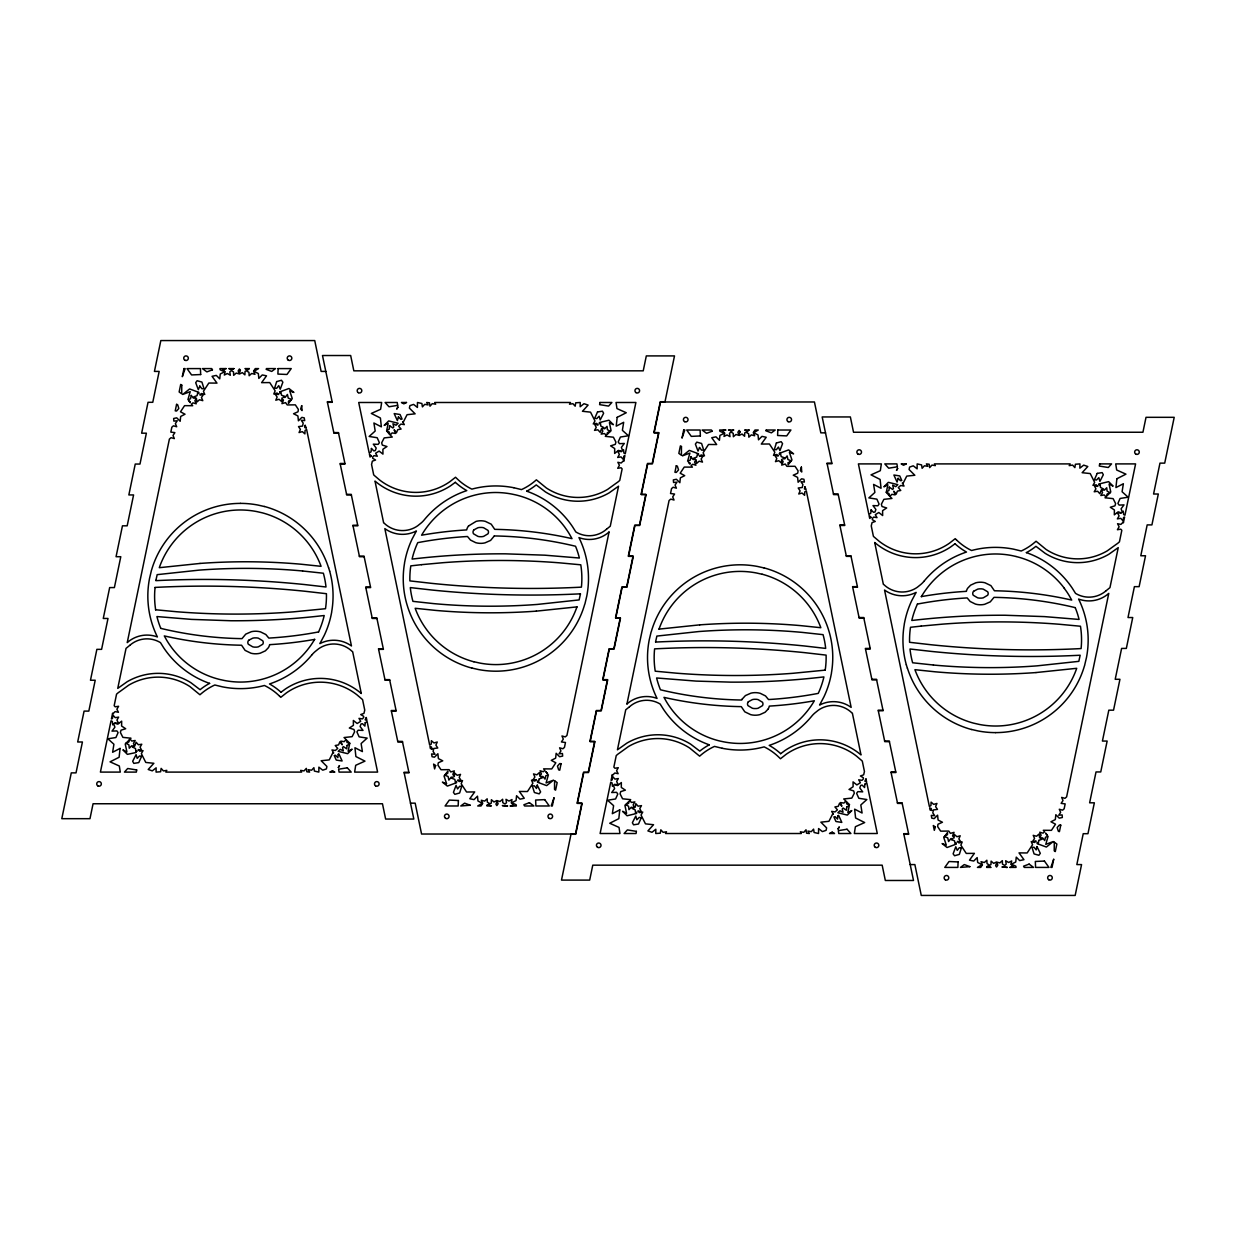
<?xml version="1.0" encoding="UTF-8"?>
<svg xmlns="http://www.w3.org/2000/svg" width="1236" height="1236" viewBox="0 0 1236 1236"><rect width="100%" height="100%" fill="white"/><g stroke="black" fill="none" stroke-linecap="round" stroke-linejoin="round"><path stroke-width="1.5" d="M155.906 580.395L155.86 580.657A979.715 979.715 0 0 1 304.581 584.551L325.995 586.992A85.346 85.346 0 0 0 323.368 573.226L302.573 570.986M155.937 580.194L157.173 574.647L199.027 570.136A622.465 622.465 0 0 1 302.573 570.97M609.07 531.959L566.938 735.435L565.254 736.903L561.978 735.976L563.307 739.113L561.422 741.955L565.47 742.481L564.466 747.378L562.89 748.769L559.599 747.826L560.943 750.963L559.043 753.805L562.442 753.496L562.658 756.092L559.599 756.741L556.154 753.296L555.644 758.147L551.302 760.356L555.814 762.782L551.75 768.931L543.624 768.854L544.86 770.414L543.361 771.727L540.086 770.785L541.43 773.921L539.885 776.223L539.375 772.593L536.81 774.833L533.519 773.906L534.879 777.042L532.979 779.885L536.439 779.653L534.817 781.075L531.526 780.148L532.87 783.284L527.463 791.534L519.352 791.457L524.249 798.271L520.016 799.167L516.571 795.721L516.061 800.573L511.719 802.782L516.169 804.76L516.354 805.98L510.066 805.98L513.635 805.316L511.24 802.875L511.982 799.553L508.938 801.067L506.003 799.337L506.497 802.705L505.03 804.003L502.774 802.658L502.635 799.259L500.07 801.5L496.779 800.573L493.967 801.963L491.403 799.723L491.264 803.137L490.12 803.817L487.355 802.241L487.154 798.827L484.636 801.129L481.329 800.248L482.735 803.369L481.051 805.98L477.745 805.98L482.318 803.245L477.977 801.036L477.482 796.185L474.021 799.63L469.788 798.734L474.686 791.936L466.575 792.013L461.167 783.748L462.511 780.611L459.22 781.538L457.598 780.117L461.059 780.349L459.174 777.506L460.518 774.369L457.227 775.296L454.663 773.056L454.338 776.579L452.855 774.369L454.338 770.924L450.723 771.944L449.085 769.657L440.974 769.719L437.915 765.13L438.286 762.797L442.735 760.82L438.394 758.61L437.884 753.759L434.439 757.205L432.075 756.71L431.596 753.96L434.995 754.269L433.094 751.442L433.759 748.491L437.791 747.996L435.891 745.154L437.235 742.017L433.96 742.944L431.395 740.704L431.256 744.103L429.665 745.061L384.844 528.622A30.174 30.174 0 0 0 416.408 530.955L412.021 539.236A92.515 92.515 0 0 0 404.898 561.051L404.79 561.716A3.291 3.291 0 0 0 404.574 562.983A92.144 92.144 0 0 0 406.629 603.415L407.664 606.814A92.7 92.7 0 0 0 471.951 668.12M626.93 704.041L669.062 500.565L670.746 499.097L674.022 500.024L672.693 496.887L674.578 494.045L670.53 493.519L671.534 488.622L673.11 487.231L676.401 488.174L675.057 485.037L676.957 482.195L673.558 482.503L673.342 479.908L676.401 479.259L679.846 482.704L680.356 477.853L684.698 475.644L680.186 473.218L684.25 467.069L692.376 467.146L691.14 465.586L692.639 464.272L695.914 465.215L694.57 462.079L696.115 459.777L696.625 463.407L699.19 461.167L702.481 462.094L701.121 458.958L703.021 456.115L699.561 456.347L701.183 454.925L704.474 455.852L703.13 452.716L708.537 444.466L716.648 444.543L711.751 437.729L715.984 436.833L719.429 440.279L719.939 435.427L724.281 433.218L719.831 431.24L719.646 430.02L725.934 430.02L722.365 430.684L724.76 433.125L724.018 436.447L727.062 434.933L729.997 436.663L729.503 433.295L730.97 431.997L733.226 433.342L733.365 436.741L735.93 434.5L739.221 435.427L742.033 434.037L744.597 436.277L744.736 432.863L745.88 432.183L748.645 433.759L748.846 437.173L751.364 434.871L754.671 435.752L753.265 432.631L754.949 430.02L758.255 430.02L753.682 432.755L758.023 434.964L758.518 439.815L761.979 436.37L766.212 437.266L761.314 444.064L769.425 443.987L774.833 452.252L773.489 455.389L776.78 454.462L778.402 455.883L774.941 455.651L776.826 458.494L775.482 461.631L778.773 460.704L781.337 462.944L781.662 459.421L783.145 461.631L781.662 465.076L785.277 464.056L786.915 466.343L795.026 466.281L798.085 470.87L797.714 473.203L793.265 475.18L797.606 477.39L798.116 482.241L801.561 478.795L803.925 479.29L804.404 482.04L801.005 481.731L802.906 484.558L802.241 487.509L798.209 488.004L800.109 490.846L798.765 493.983L802.04 493.056L804.605 495.296L804.744 491.897L806.335 490.939L851.156 707.378A30.174 30.174 0 0 0 819.592 705.045L823.979 696.764A92.515 92.515 0 0 0 831.102 674.949L831.21 674.284A3.291 3.291 0 0 0 831.426 673.017A92.144 92.144 0 0 0 829.371 632.585L828.336 629.186A92.7 92.7 0 0 0 764.049 567.88M129.718 645.393L126.041 648.375L117.76 688.375L127.246 681.669A61.831 61.831 0 0 1 190.854 682.674L200.077 689.688A60.811 60.811 0 0 1 209.626 683.353M606.582 529.178L610.26 526.212L618.556 486.196L609.054 492.917A61.831 61.831 0 0 1 545.447 491.913L536.223 484.898A60.811 60.811 0 0 1 526.69 491.217M629.418 706.822L625.74 709.788L617.444 749.804L626.946 743.083A61.831 61.831 0 0 1 690.553 744.087L699.777 751.102A60.811 60.811 0 0 1 709.309 744.783M1106.282 590.607L1109.959 587.625L1118.24 547.625L1108.754 554.331A61.831 61.831 0 0 1 1045.146 553.326L1035.922 546.312A60.811 60.811 0 0 1 1026.374 552.646M455.342 482.318L450.8 485.64A63.005 63.005 0 0 1 375.002 481.067L383.654 522.952A1.916 1.916 0 0 1 384.334 523.338A26.435 26.435 0 0 0 417.613 525.841L420.904 523.199A23.808 23.808 0 0 0 424.149 519.97A92.916 92.916 0 0 1 466.775 490.615A60.765 60.765 0 0 1 455.327 482.334M280.958 692.253L285.501 688.931A63.005 63.005 0 0 1 361.298 693.504L352.646 651.635A1.916 1.916 0 0 1 351.966 651.233A26.435 26.435 0 0 0 318.687 648.73L315.396 651.372A23.808 23.808 0 0 0 312.152 654.601M955.042 543.747L950.499 547.069A63.005 63.005 0 0 1 874.702 542.496L883.354 584.365A1.916 1.916 0 0 1 884.034 584.767A26.435 26.435 0 0 0 917.313 587.27L920.604 584.628A23.808 23.808 0 0 0 923.848 581.399M780.658 753.682L785.2 750.36A63.005 63.005 0 0 1 860.998 754.933L852.346 713.048A1.916 1.916 0 0 1 851.666 712.662A26.435 26.435 0 0 0 818.387 710.159L815.096 712.801A23.808 23.808 0 0 0 811.851 716.03A92.916 92.916 0 0 1 769.225 745.385A60.765 60.765 0 0 1 780.673 753.666M444.898 774.926L447.756 773.226L447.834 771.233L444.033 776.007L446.613 783.717L442.411 782.141L447.37 786.096L456.532 782.697L456.578 781.415L455.559 782.712L454.802 779.391L451.603 778.216L453.087 777.32L451.202 777.15L448.884 780.101L448.065 776.44L444.682 775.204M944.582 836.355L947.456 834.655L947.533 832.647L943.732 837.436L946.312 845.13L942.11 843.57L947.054 847.51L956.216 844.126L956.262 842.844L955.258 844.142L954.501 840.804L951.303 839.63L952.786 838.75L950.901 838.58L948.584 841.531L947.749 837.869L944.381 836.617M610.368 431.333L607.34 432.693L607.03 434.655L611.078 430.622L609.41 422.666L613.396 424.705L608.931 420.225L599.445 422.542L599.244 423.809L600.418 422.635L600.773 426.034L603.817 427.563L602.241 428.274L604.636 428.784L607.046 426.358L607.417 429.757L610.429 431.271M625.632 804.667L628.66 803.307L628.97 801.345L624.922 805.378L626.59 813.334L622.604 811.295L627.069 815.775L636.555 813.458L636.756 812.191L635.582 813.365L635.227 809.966L632.183 808.437L635.289 807.031L635.814 803.663L638.1 806.196L641.469 805.64L639.769 808.607L641.33 811.65L637.915 811.017L639.367 812.624L642.735 812.067L641.036 815.034L645.47 823.856L653.535 824.721L647.896 830.916L652.005 832.292L655.822 829.263L655.775 833.512L660.302 833.188L660.827 829.819L663.114 832.338L666.482 831.797L665.509 833.512L801.345 833.512L800.356 831.797L803.724 832.353L806.011 829.819L806.536 833.188L809.302 833.512L807.927 831.102L811.295 831.658L813.582 829.124L814.107 832.492L818.541 833.512L818.587 828.568L822.403 831.596L826.096 830.36L826.621 827.904L820.874 822.172L828.939 821.307L832.631 814.076L833.373 814.339L831.673 811.372L835.042 811.928L837.405 809.843L834.903 806.938L838.271 806.335L839.584 803.184L841.84 806.243L840.526 802.535L843.894 803.091L845.779 800.99L843.74 798.95L851.82 798.101L854.323 793.172L853.69 790.916L849.039 789.464L853.103 786.76L853.056 781.894L856.872 784.922L860.395 782.759L858.696 779.792L862.064 780.349L863.377 778.896L863.346 777.753L860.441 775.976L863.655 774.833L864.443 771.511L862.311 761.175A9.594 9.594 0 0 0 860.828 759.816L856.563 756.154A59.22 59.22 0 0 0 786.235 754.238L780.472 758.75L779.236 757.56A57.026 57.026 0 0 0 764.157 746.868A92.036 92.036 0 0 1 740.256 750.051A92.901 92.901 0 0 1 722.118 748.259M577.042 606.876L536.3 611.14M658.958 629.124L699.7 624.86M200.016 563.446L159.274 567.695A85.917 85.917 0 0 1 240.371 509.974A86.535 86.535 0 0 1 256.733 511.565L262.387 512.847A86.072 86.072 0 0 1 321.082 566.32L300.889 564.203A628.784 628.784 0 0 0 200.016 563.431M1035.984 672.554L1076.726 668.305A85.917 85.917 0 0 1 995.629 726.026A86.535 86.535 0 0 1 979.267 724.435L973.613 723.153A86.072 86.072 0 0 1 914.918 669.68L935.111 671.797A628.784 628.784 0 0 0 1035.984 672.569M325.856 371.418L321.128 371.418L314.732 340.564L160.834 340.564L154.438 371.418L159.166 371.418L152.77 402.303L148.042 402.303L141.646 433.187L146.373 433.187L139.977 464.056L135.249 464.056L128.853 494.941L133.581 494.941L127.184 525.825L122.457 525.825L116.06 556.71L120.788 556.71L114.392 587.579L109.664 587.579L103.268 618.463L107.996 618.463L101.599 649.348L96.871 649.348L90.475 680.233L95.203 680.233L88.822 711.102L84.079 711.102L77.683 741.986L82.426 741.986L76.029 772.871L71.286 772.871L61.8 818.68L89.981 818.68L93.071 803.755L382.465 803.755L385.632 819.051L413.828 819.051L404.048 772.268L408.792 772.268M332.036 401.715L327.308 401.715L333.921 433.187L338.649 433.187M327.525 402.303L332.252 402.303L322.488 355.52L350.669 355.52L353.836 370.831L643.23 370.831L646.32 355.906L674.501 355.906L665.014 401.715L660.287 401.715L653.89 432.585L658.618 432.585L652.222 463.469L647.494 463.469L641.098 494.354L645.825 494.354L639.429 525.238L634.701 525.238L628.305 556.107L633.033 556.107L626.637 586.992L621.909 586.992L615.513 617.876L620.24 617.876L613.844 648.761L609.116 648.761L602.72 679.63L607.448 679.63L601.051 710.515L596.324 710.515L589.927 741.399L594.655 741.399L588.259 772.268L583.531 772.268L577.135 803.153L581.862 803.153L575.482 834.022L421.569 834.022L415.172 803.153L410.445 803.153M333.705 432.585L338.432 432.585L345.045 464.056L340.317 464.056M825.555 432.847L820.828 432.847L814.431 401.978L660.518 401.978L654.138 432.847L658.865 432.847L652.469 463.732L647.741 463.732L641.345 494.601L646.073 494.601L639.676 525.485L634.949 525.485L628.552 556.37L633.28 556.37L626.884 587.239L622.156 587.239L615.76 618.124L620.487 618.124L614.091 649.008L609.363 649.008L602.967 679.893L607.695 679.893L601.299 710.762L596.571 710.762L590.175 741.646L594.902 741.646L588.506 772.531L583.778 772.531L577.382 803.415L582.11 803.415L575.713 834.285L570.986 834.285L561.499 880.094L589.68 880.094L592.77 865.169L882.164 865.169L885.331 880.48L913.512 880.48L903.748 833.697L908.475 833.697M831.735 463.129L827.008 463.129L833.605 494.601L838.348 494.601M344.829 463.469L340.101 463.469L346.713 494.941L351.441 494.941M827.208 463.732L831.952 463.732L822.172 416.949L850.368 416.949L853.535 432.245L1142.929 432.245L1146.019 417.32L1174.2 417.32L1164.714 463.129L1159.971 463.129L1153.574 494.014L1158.317 494.014L1151.921 524.898L1147.178 524.898L1140.797 555.767L1145.525 555.767L1139.128 586.652L1134.401 586.652L1128.005 617.536L1132.732 617.536L1126.336 648.421L1121.608 648.421L1115.212 679.29L1119.94 679.29L1113.543 710.175L1108.816 710.175L1102.419 741.059L1107.147 741.059L1100.751 771.944L1096.023 771.944L1089.627 802.813L1094.354 802.813L1087.958 833.697L1083.23 833.697L1076.834 864.582L1081.562 864.582L1075.165 895.436L921.268 895.436L914.872 864.582L910.144 864.582M833.404 494.014L838.132 494.014L844.744 525.485L840.001 525.485M346.497 494.354L351.225 494.354L357.837 525.825L353.11 525.825M844.528 524.898L839.8 524.898L846.397 556.37L851.14 556.37M357.621 525.238L352.893 525.238L359.506 556.71L364.234 556.71M846.181 555.767L850.924 555.767L857.521 587.239L852.794 587.239M359.29 556.107L364.017 556.107L370.63 587.579L365.887 587.579M857.32 586.652L852.577 586.652L859.19 618.124L863.918 618.124M370.414 586.992L365.686 586.992L372.283 618.463L377.026 618.463M858.974 617.536L863.717 617.536L870.314 649.008L865.586 649.008M372.082 617.876L376.81 617.876L383.423 649.348L378.679 649.348M870.113 648.421L865.37 648.421L871.983 679.893L876.71 679.893M383.206 648.761L378.479 648.761L385.076 680.233L389.819 680.233M871.766 679.29L876.494 679.29L883.107 710.762L878.379 710.762M384.859 679.63L389.603 679.63L396.2 711.102L391.472 711.102M882.89 710.175L878.163 710.175L884.775 741.646L889.503 741.646M395.999 710.515L391.256 710.515L397.868 741.986L402.596 741.986M884.559 741.059L889.287 741.059L895.899 772.531L891.171 772.531M397.652 741.399L402.395 741.399L408.992 772.871L404.265 772.871M895.683 771.944L890.955 771.944L897.568 803.415L902.295 803.415M897.351 802.813L902.079 802.813L908.692 834.285L903.964 834.285M933.427 665.014L912.632 662.774A85.346 85.346 0 0 1 910.005 649.008L931.419 651.418A979.715 979.715 0 0 0 1080.156 655.235L1078.827 661.353L1036.973 665.864A622.465 622.465 0 0 1 933.427 665.03M155.535 609.765L176.841 611.758A746.142 746.142 0 0 0 293.411 611.866L325.501 608.715A85.871 85.871 0 0 0 326.428 593.697L304.844 591.241A973.906 973.906 0 0 0 154.902 587.424M513.882 487.741L521.499 489.595A57.52 57.52 0 0 0 535.08 480.959L536.362 479.831L546.389 488.004A58.107 58.107 0 0 0 607.571 489.441L616.671 482.859A19.482 19.482 0 0 0 619.761 480.387L622.141 468.892L621.09 467.749L617.722 468.29L619.421 465.339L617.861 462.295L621.198 463.006L623.608 460.58L623.686 461.383L624.891 455.605L623.871 456.053L623.346 459.437L621.059 456.903L617.691 457.444L619.375 454.493L617.815 451.449L621.785 451.511L618.463 450.398L614.647 453.427L614.694 448.544L610.63 445.856L615.281 444.388L615.914 442.133L613.411 437.204L605.331 436.354L606.258 435.443L604.528 433.527L601.159 434.083L602.859 431.117L601.561 428.583L600.186 432.337L597.9 429.804L594.531 430.36L596.231 427.393L594.67 424.35L598.085 424.983L596.633 423.376L593.265 423.933L594.964 420.966L590.53 412.144L582.465 411.279L588.104 405.084L583.995 403.709L580.178 406.737L580.225 402.488L575.698 402.812L575.173 406.18L572.886 403.662L569.518 404.203L570.491 402.488L434.655 402.488L435.644 404.203L432.276 403.647L429.989 406.18L429.464 402.812L426.698 402.488L428.073 404.898L424.705 404.342L422.418 406.876L421.893 403.508L417.459 402.488L417.413 407.432L413.596 404.404L409.904 405.64L409.379 408.096L415.126 413.828L407.061 414.693L403.369 421.924L402.627 421.661L404.326 424.628L400.958 424.072L398.595 426.157L401.097 429.062L397.729 429.665L396.416 432.816L394.16 429.757L395.474 433.465L392.106 432.909L390.221 435.01L392.26 437.05L384.18 437.899L381.677 442.828L382.31 445.084L386.961 446.536L382.897 449.24L382.944 454.106L379.128 451.078L375.605 453.241L377.304 456.208L373.936 455.651L372.623 457.104L372.654 458.247L375.559 460.024L372.345 461.167L371.557 464.489L373.689 474.825A9.594 9.594 0 0 0 375.172 476.184L379.437 479.846A59.22 59.22 0 0 0 449.765 481.762L455.528 477.25L456.764 478.44A57.026 57.026 0 0 0 471.843 489.132A92.036 92.036 0 0 1 495.744 485.949A92.901 92.901 0 0 1 513.882 487.741M722.118 748.259L714.501 746.405A57.52 57.52 0 0 0 700.92 755.041L699.638 756.169L689.611 747.996A58.107 58.107 0 0 0 628.429 746.559L619.329 753.141A19.482 19.482 0 0 0 616.239 755.613L613.859 767.108L614.91 768.251L618.278 767.71L616.579 770.661L618.139 773.705L614.802 772.994L612.392 775.42L612.314 774.617L611.109 780.395L612.129 779.947L612.654 776.563L614.941 779.097L618.309 778.556L616.625 781.507L618.185 784.551L614.215 784.489L617.536 785.602L621.353 782.573L621.306 787.456L625.37 790.144L620.719 791.612L620.086 793.867L622.589 798.796L630.669 799.646L629.742 800.557L631.472 802.473L634.84 801.917L633.141 804.883L634.439 807.417M633.759 807.726L631.364 807.216L628.954 809.642L628.583 806.243L625.57 804.729M1015.992 556.463L1011.805 555.551A86.597 86.597 0 0 0 995.443 553.975A85.948 85.948 0 0 0 921.361 596.648M762.087 574.261L756.432 572.979A86.535 86.535 0 0 0 740.055 571.403A85.917 85.917 0 0 0 659.035 629.139M473.913 661.739L479.568 663.021A86.535 86.535 0 0 0 495.945 664.597A85.917 85.917 0 0 0 576.965 606.861M764.018 567.942L757.683 566.49A93.163 93.163 0 0 0 740.055 564.806A92.515 92.515 0 0 0 651.295 631.658A3.26 3.26 0 0 0 650.893 632.832L649.224 639.908A92.237 92.237 0 0 0 657.042 698.402A29.803 29.803 0 0 0 627.038 703.887M264.334 506.513L257.984 505.06A93.163 93.163 0 0 0 240.371 503.376M971.666 729.487L978.016 730.939A93.163 93.163 0 0 0 995.629 732.624M471.982 668.058L478.317 669.51A93.163 93.163 0 0 0 495.945 671.194A92.515 92.515 0 0 0 584.705 604.342A3.26 3.26 0 0 0 585.107 603.168L586.776 596.092A92.237 92.237 0 0 0 578.958 537.598A29.803 29.803 0 0 0 608.962 532.113M956.448 539.869L955.227 538.664L949.464 543.191A59.22 59.22 0 0 1 879.136 541.26L874.872 537.614A9.594 9.594 0 0 1 873.388 536.254L871.256 525.903L872.044 522.596L875.258 521.453L872.353 519.676L872.322 518.533L873.636 517.081L877.004 517.621L875.304 514.67L878.827 512.507L882.643 515.536L882.597 510.653L886.66 507.965L882.01 506.513L881.376 504.242L883.879 499.329L891.944 498.463L889.905 496.424L891.805 494.338L895.173 494.879L893.86 491.186L896.115 494.245L897.429 491.094L900.781 490.476L898.294 487.587L900.658 485.501L904.026 486.042L902.326 483.075L903.068 483.353L906.745 476.107L914.825 475.257L909.078 469.525L909.603 467.069L913.28 465.817L917.112 468.846L917.158 463.902L921.592 464.921L922.118 468.29L924.404 465.771L927.772 466.312L926.397 463.902L929.163 464.226L929.673 467.61L931.975 465.076L935.343 465.617L934.354 463.902L1070.191 463.902L1069.202 465.632L1072.57 465.076L1074.872 467.61L1075.382 464.242L1079.924 463.902L1079.878 468.15L1083.694 465.122L1087.804 466.513L1082.149 472.708L1090.229 473.558L1094.663 482.395L1092.964 485.346L1096.332 484.806L1097.784 486.397L1094.37 485.779L1095.93 488.823L1094.231 491.774L1097.599 491.233L1099.885 493.751L1101.245 490.012L1102.558 492.546L1100.859 495.497L1104.227 494.956L1105.957 496.857L1105.03 497.784L1113.111 498.633L1115.614 503.562L1114.98 505.818L1110.33 507.27L1114.393 509.974L1114.331 514.84L1118.163 511.812L1121.485 512.94L1117.514 512.878L1119.074 515.906L1117.375 518.873L1120.743 518.332L1123.045 520.85L1123.555 517.482L1124.59 517.019L1123.385 522.813L1123.292 521.994L1120.898 524.419L1117.56 523.724L1119.121 526.752L1117.421 529.719L1120.789 529.178L1121.824 530.321L1119.445 541.801A19.482 19.482 0 0 1 1116.355 544.273L1107.255 550.854A58.107 58.107 0 0 1 1046.073 549.433L1036.062 541.244L1034.748 542.357A57.52 57.52 0 0 1 1021.199 551.009L1013.566 549.155A92.901 92.901 0 0 0 995.443 547.378A92.036 92.036 0 0 0 971.558 550.514A57.026 57.026 0 0 1 956.448 539.869M279.552 696.131L280.773 697.336L286.536 692.809A59.22 59.22 0 0 1 356.864 694.74L361.128 698.386A9.594 9.594 0 0 1 362.611 699.746L364.744 710.097L363.956 713.404L360.742 714.547L363.647 716.324L363.678 717.467L362.364 718.919L358.996 718.379L360.696 721.33L357.173 723.493L353.357 720.464L353.403 725.347L349.34 728.035L353.99 729.487L354.624 731.758L352.121 736.671L344.056 737.537L346.095 739.576L344.195 741.662L340.827 741.121L342.14 744.814L339.885 741.755L338.571 744.906L335.219 745.524L337.706 748.413L335.342 750.499L331.974 749.958L333.674 752.925L332.932 752.647L329.255 759.893L321.175 760.743L326.922 766.475L326.397 768.931L322.72 770.183L318.888 767.154L318.842 772.098L314.407 771.079L313.882 767.71L311.596 770.229L308.227 769.688L309.603 772.098L306.837 771.774L306.327 768.39L304.025 770.924L300.657 770.383L301.646 772.098L165.809 772.098L166.798 770.368L163.43 770.924L161.128 768.39L160.618 771.758L156.076 772.098L156.122 767.85L152.306 770.878L148.196 769.487L153.851 763.292L145.771 762.442L141.337 753.605L143.036 750.654L139.668 751.194L138.216 749.603L141.63 750.221L140.07 747.177L141.769 744.226L138.401 744.767L136.114 742.249L134.755 745.988L133.442 743.454L135.141 740.503L131.773 741.044L130.043 739.143L130.97 738.216L122.889 737.367L120.386 732.438L121.02 730.182L125.67 728.73L121.607 726.026L121.669 721.16L117.837 724.188L114.515 723.06L118.486 723.122L116.926 720.094L118.625 717.127L115.257 717.668L112.955 715.15L112.445 718.518L111.41 718.981L112.615 713.187L112.708 714.006L115.102 711.581L118.44 712.276L116.879 709.248L118.579 706.281L115.211 706.822L114.175 705.679L116.555 694.199A19.482 19.482 0 0 1 119.645 691.727L128.745 685.146A58.107 58.107 0 0 1 189.927 686.567L199.938 694.756L201.252 693.643A57.52 57.52 0 0 1 214.801 684.991L222.434 686.845A92.901 92.901 0 0 0 240.556 688.622A92.036 92.036 0 0 0 264.442 685.486A57.026 57.026 0 0 1 279.552 696.131M1064.258 588.29L1066.761 591.781A83.028 83.028 0 0 1 1069.356 595.876L1071.705 600.078A376.702 376.702 0 0 0 994.424 590.777L990.901 585.617L984.968 582.759A18.571 18.571 0 0 0 975.807 582.789L970.631 585.153L967.618 588.29A9.533 9.533 0 0 0 966.382 591.349A387.61 387.61 0 0 0 921.299 596.617M906.343 664.829L907.363 668.228M328.637 567.772L329.657 571.171M526.706 491.171A92.252 92.252 0 0 1 572.515 526.66L575.852 531.974A26.033 26.033 0 0 0 606.474 529.271M536.3 611.14A628.784 628.784 0 0 1 435.412 610.383L415.157 608.282A86.072 86.072 0 0 0 473.898 661.801M209.595 683.4A92.252 92.252 0 0 1 163.785 647.911L160.464 642.612A26.033 26.033 0 0 0 129.826 645.3M280.974 692.237A60.765 60.765 0 0 0 269.525 683.956A92.916 92.916 0 0 0 312.136 654.586M155.674 609.904A85.624 85.624 0 0 1 155.056 587.594M318.548 631.982A85.871 85.871 0 0 0 324.203 615.528L318.641 616.131A761.515 761.515 0 0 1 230.869 620.75L191.518 619.39L156.926 616.563A85.145 85.145 0 0 0 160.757 628.336M160.757 628.367A371.032 371.032 0 0 0 242.009 638.641L245.732 634.145L251.356 631.689A18.54 18.54 0 0 1 260.549 631.905L265.817 634.501L268.815 638.085A384.659 384.659 0 0 0 318.564 631.936M314.639 639.352A85.948 85.948 0 0 1 240.556 682.071A86.597 86.597 0 0 1 224.195 680.449L220.008 679.537A85.624 85.624 0 0 1 171.711 647.726L169.239 644.219A83.028 83.028 0 0 1 166.644 640.124L164.295 635.922A376.702 376.702 0 0 0 241.576 645.223L245.099 650.383L251.032 653.241A18.571 18.571 0 0 0 260.193 653.211L265.369 650.847L268.382 647.71A9.533 9.533 0 0 0 269.618 644.651A387.61 387.61 0 0 0 314.701 639.383M329.672 571.171A92.144 92.144 0 0 1 331.711 611.604A3.291 3.291 0 0 1 331.511 612.871L331.418 613.489A92.515 92.515 0 0 1 324.28 635.335L319.892 643.616A30.174 30.174 0 0 1 351.457 645.965L306.636 429.51L305.045 430.468L304.906 433.882L302.341 431.627L299.066 432.554L300.41 429.417L298.509 426.59L302.542 426.08L303.206 423.145L301.321 420.302L304.705 420.611L304.226 417.876L301.862 417.366L298.417 420.812L297.907 415.96L293.565 413.751L298.015 411.773L298.386 409.456L295.342 404.852L287.216 404.929L285.578 402.627L281.962 403.647L283.446 400.201L281.962 397.992L281.638 401.53L279.073 399.274L275.798 400.201L277.142 397.065L275.242 394.238L278.703 394.454L277.08 393.033L273.805 393.975L275.149 390.839L269.742 382.573L261.615 382.65L266.512 375.837L262.279 374.941L258.834 378.386L258.324 373.535L253.983 371.325L258.556 368.591L255.265 368.591L253.565 371.217L254.971 374.323L251.68 373.457L249.147 375.744L248.961 372.345L246.18 370.754L245.037 371.449L244.898 374.863L242.333 372.608L239.521 373.998L236.231 373.071L233.666 375.327L233.542 371.912L231.271 370.568L229.803 371.866L230.313 375.25L227.362 373.504L224.319 375.033L225.06 371.696L222.665 369.27L226.25 368.591L219.946 368.591L220.147 369.811L224.597 371.789L220.255 373.998L219.745 378.849L216.3 375.404L212.051 376.316L216.964 383.114L208.838 383.036L203.43 391.302L204.774 394.438L201.483 393.511L199.861 394.933L203.337 394.701L201.437 397.529L202.781 400.665L199.49 399.738L196.926 401.994L196.416 398.347L194.886 400.649L196.23 403.786L192.94 402.859L191.441 404.172L192.677 405.717L184.566 405.655L180.487 411.804L185.014 414.215L180.672 416.439L180.162 421.275L176.717 417.83L173.658 418.494L173.859 421.09L177.258 420.781L175.357 423.608L176.702 426.744L173.426 425.817L171.85 427.192L170.831 432.106L174.879 432.631L172.994 435.458L174.338 438.595L171.047 437.668L169.378 439.135L127.231 642.612A29.803 29.803 0 0 1 157.405 636.942A92.237 92.237 0 0 1 149.525 578.479L151.194 571.418A3.26 3.26 0 0 1 151.518 570.213A92.515 92.515 0 0 1 240.371 503.392M264.349 506.451A92.7 92.7 0 0 1 328.56 567.788M699.7 624.86A628.784 628.784 0 0 1 800.588 625.617L820.843 627.718A86.072 86.072 0 0 0 762.102 574.199M709.294 744.829A92.252 92.252 0 0 1 663.485 709.34L660.148 704.026A26.033 26.033 0 0 0 629.526 706.729M906.328 664.829A92.144 92.144 0 0 1 904.288 624.396A3.291 3.291 0 0 1 904.489 623.129L904.597 622.48A92.515 92.515 0 0 1 911.72 600.665L916.108 592.384A30.174 30.174 0 0 1 884.543 590.035L929.364 806.49L930.955 805.532L931.094 802.118L933.659 804.373L936.934 803.446L935.59 806.583L937.491 809.41L933.458 809.92L932.794 812.855L934.679 815.698L931.295 815.389L931.774 818.124L934.138 818.634L937.583 815.188L938.093 820.04L942.435 822.249L937.985 824.227L937.614 826.544L940.658 831.148L948.784 831.071L950.422 833.373L954.037 832.353L952.554 835.799L954.037 838.008L954.362 834.47L956.927 836.726L960.202 835.799L958.858 838.935L960.758 841.762L957.359 841.453L958.92 842.967L962.195 842.025L960.851 845.161L966.258 853.427L974.385 853.35L969.487 860.163L973.721 861.059L977.166 857.614L977.676 862.465L982.017 864.675L977.444 867.409L980.735 867.409L982.435 864.783L981.029 861.677L984.319 862.543L986.853 860.256L987.039 863.655L989.82 865.246L990.963 864.551L991.102 861.137L993.667 863.392L996.479 862.002L999.769 862.929L1002.334 860.673L1002.458 864.088L1004.729 865.432L1006.197 864.134L1005.687 860.75L1008.638 862.496L1011.681 860.967L1010.94 864.304L1013.335 866.73L1009.75 867.409L1016.054 867.409L1015.853 866.189L1011.403 864.211L1015.745 862.002L1016.255 857.151L1019.7 860.596L1023.949 859.684L1019.036 852.886L1027.162 852.964L1032.57 844.698L1031.226 841.562L1034.517 842.488L1036.139 841.067L1032.663 841.299L1034.563 838.471L1033.219 835.335L1036.51 836.262L1039.074 834.006L1039.584 837.653L1041.114 835.351L1039.77 832.214L1043.06 833.141L1044.559 831.828L1043.323 830.283L1051.434 830.345L1055.513 824.196L1050.986 821.785L1055.328 819.561L1055.838 814.725L1059.283 818.17L1062.342 817.506L1062.141 814.91L1058.742 815.219L1060.642 812.392L1059.298 809.256L1062.574 810.183L1064.15 808.808L1065.169 803.894L1061.121 803.369L1063.006 800.542L1061.662 797.405L1064.953 798.332L1066.622 796.865L1108.769 593.388A29.803 29.803 0 0 1 1078.595 599.058A92.237 92.237 0 0 1 1086.475 657.521L1084.806 664.582A3.26 3.26 0 0 1 1084.482 665.787A92.515 92.515 0 0 1 995.629 732.608M971.65 729.549A92.7 92.7 0 0 1 907.44 668.212M1016.131 556.54A85.655 85.655 0 0 1 1064.428 588.398M1075.243 607.633A371.032 371.032 0 0 0 993.991 597.359L990.268 601.855L984.644 604.311A18.54 18.54 0 0 1 975.451 604.095L970.183 601.499L967.185 597.915A384.659 384.659 0 0 0 917.436 604.064M917.452 604.018A85.871 85.871 0 0 0 911.797 620.472L917.359 619.869A761.515 761.515 0 0 1 1005.131 615.25L1044.482 616.61L1079.074 619.437A85.145 85.145 0 0 0 1075.243 607.664M955.026 543.763A60.765 60.765 0 0 0 966.475 552.044A92.916 92.916 0 0 0 923.864 581.414M1026.405 552.6A92.252 92.252 0 0 1 1072.215 588.089L1075.536 593.388A26.033 26.033 0 0 0 1106.174 590.7M181.769 385.138L181.707 393.836L179.143 391.951L180.703 384.427L181.769 385.138M554.593 780.735L554.531 789.449L555.597 790.144L557.158 782.635L554.593 780.735M681.469 446.551L681.407 455.265L678.842 453.365L680.403 445.856L681.469 446.551M1054.293 842.164L1054.231 850.862L1055.297 851.573L1056.857 844.049L1054.293 842.164M279.784 391.874L279.738 393.156L280.742 391.858L281.499 395.196L284.697 396.37L283.214 397.25L285.099 397.42L287.416 394.469L288.251 398.131L291.619 399.382L292.268 398.564L289.688 390.87L293.89 392.43L288.946 388.49L279.784 391.874M288.544 401.345L288.467 403.353L291.418 399.645L288.544 401.345M779.468 453.303L779.422 454.585L780.441 453.288L781.198 456.609L784.396 457.784L782.913 458.68L784.798 458.85L787.116 455.899L787.935 459.56L791.318 460.796L791.967 459.993L789.387 452.283L793.589 453.859L788.63 449.904L779.468 453.303M788.244 462.774L788.166 464.767L791.102 461.074L788.244 462.774M278.131 368.591L277.899 374.075L286.984 374.477L291.202 368.591L278.131 368.591M458.401 800.511L458.17 805.98L445.099 805.98L449.317 800.094L458.401 800.511M777.83 430.02L777.598 435.489L786.683 435.906L790.901 430.02L777.83 430.02M958.101 861.925L957.869 867.409L944.798 867.409L949.016 861.523L958.101 861.925M120.077 748.413L119.119 757.251L110.066 761.84L119.32 765.996L120.278 772.098L100.41 772.098L111.039 720.789L112.368 721.453L112.739 724.852L113.697 723.894L114.917 727.201L112.012 731.109L116.895 730.909L118.1 732.608L115.906 737.537L107.872 738.804L113.913 744.242L112.63 752.26L120.077 748.413M371.433 448.483L371.063 451.882L369.147 452.855L358.718 402.488L381.661 402.488L380.611 409.286L371.341 413.442L380.41 418.015L381.368 426.853L373.921 423.006L375.188 431.024L369.162 436.462L377.181 437.729L379.39 442.658L378.17 444.357L373.303 444.157L376.207 448.065L375.265 450.599L373.828 450.908L371.433 448.483M365.238 722.705L364.883 726.088L362.472 723.678L361.036 723.972L360.093 726.505L362.998 730.414L358.131 730.213L356.91 731.928L359.12 736.857L367.138 738.108L361.113 743.562L362.395 751.581L354.948 747.734L355.891 756.556L364.96 761.144L355.69 765.3L354.639 772.098L377.598 772.098L367.154 721.731L365.238 722.705M617.181 417.335L616.223 426.157L623.67 422.31L622.388 430.329L628.429 435.767L620.41 437.034L618.201 441.963L619.421 443.678L624.288 443.461L621.384 447.386L622.604 450.692L623.562 449.734L623.933 453.118L625.261 453.797L635.891 402.488L616.038 402.488L616.98 408.591L626.25 412.747L617.181 417.335M619.777 809.843L618.819 818.665L609.75 823.253L619.02 827.409L619.962 833.512L600.109 833.512L610.739 782.203L612.067 782.882L612.438 786.266L613.396 785.308L614.616 788.614L611.712 792.539L616.579 792.322L617.799 794.037L615.59 798.966L607.571 800.233L613.612 805.671L612.33 813.69L619.777 809.843M871.117 509.912L870.762 513.295L868.846 514.269L858.402 463.902L881.361 463.902L880.31 470.7L871.04 474.856L880.109 479.444L881.052 488.266L873.605 484.419L874.887 492.438L868.862 497.892L876.88 499.143L879.09 504.072L877.869 505.787L873.002 505.586L875.907 509.495L874.964 512.028L873.528 512.322L871.117 509.912M864.937 784.118L864.567 787.517L862.172 785.092L860.735 785.401L859.792 787.935L862.697 791.843L857.83 791.643L856.61 793.342L858.819 798.271L866.838 799.537L860.812 804.976L862.079 812.994L854.632 809.147L855.59 817.985L864.659 822.558L855.389 826.714L854.339 833.512L877.282 833.512L866.853 783.145L864.937 784.118M1116.88 478.749L1115.923 487.587L1123.37 483.74L1122.087 491.758L1128.128 497.196L1120.094 498.463L1117.9 503.392L1119.105 505.091L1123.987 504.891L1121.083 508.799L1122.303 512.106L1123.261 511.148L1123.632 514.547L1124.961 515.211L1135.59 463.902L1115.722 463.902L1116.68 470.004L1125.934 474.16L1116.88 478.749M338.231 754.284L337.861 757.668L335.45 755.258L334.214 755.52L336.238 760.063L342.125 760.99L338.911 753.929L338.231 754.284M347.069 745.447L346.698 748.831L343.423 746.606L342.542 747.517L343.33 750.839L340.255 749.356L338.154 751.349L347.656 753.666L352.106 749.17L348.119 751.21L349.603 744.165L347.069 745.447M389.603 425.74L389.232 429.139L386.698 430.422L388.181 423.361L384.195 425.4L388.66 420.92L398.146 423.237L396.045 425.23L392.971 423.747L393.759 427.069L392.894 427.98L389.603 425.74M398.44 416.903L397.389 420.642L394.176 413.581L400.062 414.508L402.102 419.066L400.85 419.328L398.44 416.903M837.915 815.714L837.56 819.097L835.15 816.672L833.898 816.934L835.938 821.492L841.824 822.419L838.611 815.358L837.915 815.714M846.768 806.861L846.397 810.26L843.106 808.02L842.241 808.931L843.029 812.253L839.955 810.77L837.853 812.763L847.34 815.08L851.805 810.6L847.819 812.639L849.302 805.578L846.768 806.861M889.302 487.169L888.931 490.553L886.397 491.835L887.881 484.79L883.894 486.829L888.344 482.334L897.846 484.651L895.745 486.644L892.67 485.161L893.458 488.483L892.577 489.394L889.302 487.169M898.139 478.332L897.089 482.071L893.875 475.01L899.762 475.937L901.786 480.48L900.55 480.742L898.139 478.332M129.27 739.916L128.961 741.894L125.933 743.253L128.899 744.829L129.27 748.213L131.665 745.802L134.075 746.297L132.484 747.007L135.527 748.553L135.898 751.936L137.057 750.777L135.481 752.647L127.37 754.362L122.905 749.866L126.906 751.905L125.222 743.964L129.27 739.916M1099.144 483.956L1098.943 485.223L1100.102 484.064L1100.473 487.447L1103.516 488.992L1101.925 489.703L1104.335 490.198L1106.73 487.787L1107.101 491.171L1110.113 492.7L1107.039 494.106L1106.73 496.084L1110.778 492.036L1109.094 484.095L1113.095 486.134L1108.63 481.638L1099.144 483.956M136.686 769.951L136.346 772.098L124.45 772.098L127.694 768.498L136.686 769.951M599.954 402.488L599.615 404.635L608.606 406.088L611.866 402.488L599.954 402.488M580.395 594.192L579.128 599.923L537.289 604.435A622.465 622.465 0 0 1 433.728 603.616L412.932 601.36A85.346 85.346 0 0 1 410.306 587.594L431.719 590.005A979.715 979.715 0 0 0 580.472 593.821L580.395 594.192M655.621 641.685L655.559 642.071A979.715 979.715 0 0 1 804.281 645.965L825.679 648.406A85.346 85.346 0 0 0 823.068 634.655L802.257 632.399A622.465 622.465 0 0 0 698.711 631.55L656.872 636.077L655.621 641.685M636.385 831.365L636.046 833.512L624.134 833.512L627.394 829.912L636.385 831.365M1099.654 463.902L1099.314 466.049L1108.306 467.502L1111.55 463.902L1099.654 463.902M176.578 404.373L175.234 410.846L176.532 411.047L178.834 408.483L177.629 404.666L176.578 404.373M183.979 368.591L182.31 376.686L185.153 368.591L183.979 368.591M553.991 797.884L552.322 805.98L551.163 805.98L553.991 797.884M561.067 763.74L559.738 770.198L558.672 769.904L557.467 766.088L559.769 763.524L561.067 763.74M676.262 465.802L674.933 472.26L676.231 472.476L678.533 469.912L677.328 466.096L676.262 465.802M683.678 430.02L682.009 438.116L684.837 430.02L683.678 430.02M1053.69 859.314L1052.021 867.409L1050.847 867.409L1053.69 859.314M1060.766 825.154L1059.422 831.627L1058.371 831.334L1057.166 827.517L1059.468 824.953L1060.766 825.154M249.348 368.591L247.076 370.228L247.957 369.703L244.96 368.591L249.348 368.591M487.123 805.161L486.953 805.98L491.341 805.98L488.344 804.883L489.224 804.342L487.123 805.161M749.047 430.02L746.776 431.658L747.656 431.117L744.659 430.02L749.047 430.02M986.822 866.59L986.652 867.409L991.04 867.409L988.043 866.297L988.924 865.772L986.822 866.59M386.605 430.854L389.664 434.469L389.294 432.075L386.605 430.854M349.803 743.269L347.007 742.512L346.636 740.117L349.803 743.269M886.289 492.283L889.364 495.883L888.993 493.488L886.289 492.283M849.487 804.698L846.706 803.925L846.336 801.531L849.487 804.698M191.271 395.443L190.514 398.764L187.918 399.722L190.205 391.657L182.743 394.454L189.633 388.954L198.795 392.353L198.841 393.62L197.822 392.322L197.065 395.659L193.867 396.833L195.674 397.915L193.388 398.131L191.271 395.443M199.815 386.096L198.332 389.695L195.69 382.666L197.127 380.734L201.916 382.063L203.971 388.583L201.931 388.768L199.815 386.096M233.898 368.591L232.198 369.579L228.799 368.591L233.898 368.591M502.496 805.594L507.502 805.98L502.496 805.594M537.243 785.154L536.486 788.491L534.369 785.802L532.345 785.988L534.4 792.523L539.19 793.852L540.611 791.921L537.243 785.154M539.236 778.927L538.479 782.249L537.459 780.951L537.505 782.233L546.667 785.617L553.558 780.132L546.096 782.913L548.382 774.848L545.787 775.806L545.03 779.128L542.928 776.455L540.626 776.656L542.434 777.738L539.236 778.927M690.97 456.872L690.213 460.194L687.618 461.152L689.904 453.087L682.442 455.868L689.333 450.383L698.495 453.766L698.541 455.049L697.521 453.751L696.764 457.073L693.566 458.262L695.374 459.344L693.072 459.545L690.97 456.872M699.514 447.509L698.031 451.109L695.389 444.079L696.81 442.148L701.6 443.477L703.655 450.012L701.631 450.198L699.514 447.509M733.597 430.02L731.897 431.009L728.498 430.02L733.597 430.02M1002.195 867.008L1007.201 867.409L1002.195 867.008M1036.942 846.583L1036.185 849.904L1034.068 847.232L1032.029 847.417L1034.084 853.937L1038.873 855.266L1040.31 853.334L1036.942 846.583M1038.935 840.341L1038.178 843.678L1037.158 842.38L1037.205 843.647L1046.367 847.046L1053.257 841.546L1045.795 844.342L1048.082 836.278L1045.486 837.235L1044.729 840.557L1042.612 837.869L1040.326 838.085L1042.133 839.167L1038.935 840.341M276.663 381.6L274.608 388.119L276.648 388.305L278.749 385.632L280.232 389.216L282.874 382.187L281.453 380.255L276.663 381.6M301.692 405.655L300.642 409.023L302.048 410.584L301.692 405.655M435.659 765.548L434.608 768.916L433.604 764.095L435.659 765.548M461.692 786.451L459.637 792.987L454.848 794.315L453.427 792.384L456.069 785.354L457.552 788.954L459.668 786.266L461.692 786.451M776.362 443.013L774.308 449.549L776.332 449.734L778.448 447.046L779.931 450.646L782.573 443.616L781.152 441.685L776.362 443.013M801.392 467.084L800.341 470.452L801.731 471.998L801.392 467.084M935.358 826.977L934.308 830.345L933.304 825.524L935.358 826.977M961.392 847.881L959.337 854.4L954.547 855.745L953.126 853.813L955.768 846.784L957.251 850.368L959.352 847.695L961.392 847.881M240.402 370.398L239.181 373.226L238.177 370.862L239.444 368.977L240.402 370.398M497.119 801.345L495.914 804.173L496.857 805.609L498.123 803.709L497.119 801.345M740.086 431.827L738.881 434.655L737.877 432.291L739.143 430.391L740.086 431.827M996.819 862.774L995.598 865.602L996.556 867.023L997.823 865.138L996.819 862.774M141.568 756.37L138.772 762.612L133.859 763.385L132.669 761.299L136.099 754.624L137.165 758.363L139.56 755.953L141.568 756.37M597.529 411.959L594.732 418.216L596.741 418.633L599.151 416.208L600.202 419.946L603.631 413.272L602.442 411.186L597.529 411.959M641.268 817.784L638.471 824.041L633.558 824.814L632.369 822.728L635.798 816.054L636.849 819.792L639.259 817.367L641.268 817.784M1097.228 473.388L1094.432 479.63L1096.44 480.047L1098.835 477.637L1099.901 481.376L1103.331 474.701L1102.141 472.615L1097.228 473.388M494.292 535.976L490.584 540.426L484.945 542.882A18.54 18.54 0 0 1 475.752 542.681L470.483 540.07L467.486 536.501A384.659 384.659 0 0 0 417.737 542.65A85.871 85.871 0 0 0 412.082 559.074L417.66 558.44A761.515 761.515 0 0 1 505.431 553.836L544.782 555.18L579.375 558.023A85.145 85.145 0 0 0 575.543 546.25A371.032 371.032 0 0 0 494.307 535.945M742.141 699.159L741.708 700.024A371.032 371.032 0 0 1 660.441 689.781A85.145 85.145 0 0 1 656.61 677.977L696.146 681.098L730.569 682.133A761.515 761.515 0 0 0 818.325 677.529L823.918 676.926A85.871 85.871 0 0 1 818.263 693.381A384.659 384.659 0 0 1 768.514 699.545L765.517 695.93L760.248 693.319A18.54 18.54 0 0 0 751.055 693.118L745.416 695.574L742.141 699.159M397.946 407.015L396.864 408.9L397.946 407.015M339.452 765.671L338.355 767.571L339.452 765.671M897.645 468.429L896.548 470.329L897.645 468.429M839.136 827.1L838.054 828.985L839.136 827.1M266.574 368.591L266.142 369.348L271.688 371.433L275.52 368.591L266.574 368.591M470.159 805.223L460.781 805.98L464.612 803.153L470.159 805.223M766.274 430.02L765.841 430.777L771.388 432.847L775.219 430.02L766.274 430.02M969.858 866.652L960.48 867.409L964.312 864.567L969.858 866.652M468.552 525.98L467.919 526.86A9.533 9.533 0 0 0 466.683 529.92A387.61 387.61 0 0 0 421.6 535.203A85.948 85.948 0 0 1 495.744 492.5A86.597 86.597 0 0 1 512.106 494.122L516.308 495.033A85.624 85.624 0 0 1 564.589 526.845L567.061 530.368A83.028 83.028 0 0 1 569.657 534.462L572.005 538.649A376.702 376.702 0 0 0 494.724 529.348L491.217 524.188L485.269 521.329A18.571 18.571 0 0 0 476.123 521.36L468.552 525.98M768.081 709.14L765.069 712.276L759.877 714.64A18.571 18.571 0 0 1 750.731 714.671L744.783 711.812L741.276 706.637A376.702 376.702 0 0 1 663.979 697.367L666.343 701.538A83.028 83.028 0 0 0 668.939 705.632L671.426 709.124A85.624 85.624 0 0 0 719.692 740.997L723.894 741.878A86.597 86.597 0 0 0 740.256 743.454A85.948 85.948 0 0 0 814.339 700.781A387.61 387.61 0 0 1 769.317 706.096A9.533 9.533 0 0 1 768.081 709.14M248.683 640.294L248.328 640.773A3.183 3.183 0 0 0 248.328 644.234L252.685 646.814A13.488 13.488 0 0 0 254.523 647.139L256.563 647.139A13.472 13.472 0 0 0 258.401 646.814L262.758 644.234A3.183 3.183 0 0 0 262.758 640.804L258.401 638.193A13.472 13.472 0 0 0 256.563 637.884L254.523 637.884A13.488 13.488 0 0 0 252.685 638.193L248.683 640.294M473.913 529.858L473.542 530.337A3.183 3.183 0 0 0 473.542 533.813L477.899 536.378A13.472 13.472 0 0 0 479.738 536.702L481.793 536.702A13.488 13.488 0 0 0 483.631 536.378L487.973 533.813A3.183 3.183 0 0 0 487.973 530.368L483.631 527.757A13.488 13.488 0 0 0 481.793 527.448L479.738 527.448A13.472 13.472 0 0 0 477.899 527.757L473.913 529.858M748.383 701.724L748.027 702.187A3.183 3.183 0 0 0 748.027 705.663L752.369 708.243A13.488 13.488 0 0 0 754.207 708.552L756.262 708.552A13.472 13.472 0 0 0 758.101 708.243L762.457 705.663A3.183 3.183 0 0 0 762.442 702.218L758.101 699.622A13.472 13.472 0 0 0 756.262 699.298L754.207 699.298A13.488 13.488 0 0 0 752.369 699.622L748.383 701.724M973.613 591.287L973.242 591.766A3.183 3.183 0 0 0 973.242 595.227L977.599 597.807A13.472 13.472 0 0 0 979.437 598.116L981.477 598.116A13.488 13.488 0 0 0 983.315 597.807L987.672 595.227A3.183 3.183 0 0 0 987.672 591.781L983.315 589.186A13.488 13.488 0 0 0 981.477 588.861L979.437 588.861A13.472 13.472 0 0 0 977.599 589.186L973.613 591.287M371.294 455.914L370.012 457.026L369.394 454.029L371.294 455.914M366.289 717.56L365.176 719.769L366.922 720.557L366.289 717.56M870.994 517.343L869.711 518.44L869.078 515.443L870.994 517.343M865.988 778.974L864.876 781.183L866.606 781.971L865.988 778.974M406.49 402.488L403.832 403.848L401.468 402.488L406.49 402.488M906.189 463.902L903.531 465.261L901.168 463.902L906.189 463.902M332.469 770.739L329.811 772.098L334.832 772.098L332.469 770.739M832.168 832.152L829.51 833.512L834.532 833.512L832.168 832.152M212.438 369.811L206.875 371.897L202.426 368.591L211.727 368.591L212.438 369.811M712.121 431.24L706.575 433.311L702.125 430.02L711.426 430.02L712.121 431.24M529.425 802.689L523.879 804.76L524.574 805.98L533.875 805.98L529.425 802.689M1029.124 864.103L1023.562 866.189L1024.273 867.409L1033.574 867.409L1029.124 864.103M305.153 425.354L304.767 427.548L306.358 428.12L305.153 425.354M804.852 486.768L804.466 488.962L806.042 489.549L804.852 486.768M431.982 749.001L430.391 748.553L429.958 746.451L431.534 747.038L431.982 749.001M931.666 810.414L930.09 809.982L929.642 807.88L931.233 808.452L931.666 810.414M397.683 405.362L388.985 406.768L385.107 402.488L397.22 402.488L397.683 405.362M897.382 466.791L888.684 468.197L884.806 463.902L896.919 463.902L897.382 466.791M347.316 767.803L338.618 769.209L339.081 772.098L351.194 772.098L347.316 767.803M847.015 829.232L838.317 830.638L838.78 833.512L850.893 833.512L847.015 829.232M421.522 564.667L410.8 565.872A85.871 85.871 0 0 0 409.873 580.889L431.457 583.33A973.906 973.906 0 0 0 581.414 587.146A85.655 85.655 0 0 0 580.781 564.806L559.46 562.828A746.142 746.142 0 0 0 442.89 562.704L421.522 564.667M921.222 626.096L910.499 627.285A85.871 85.871 0 0 0 909.572 642.303L931.156 644.759A973.906 973.906 0 0 0 1081.098 648.576A85.655 85.655 0 0 0 1080.465 626.235L1059.159 624.242A746.142 746.142 0 0 0 942.589 624.134L921.222 626.096M825.2 670.128L793.11 673.28A746.142 746.142 0 0 1 676.54 673.187L655.235 671.194A85.655 85.655 0 0 1 654.601 648.869A973.906 973.906 0 0 1 804.543 652.639L826.111 655.111A85.871 85.871 0 0 1 825.2 670.128M200.68 374.539L191.58 374.941L187.038 368.591L200.417 368.591L200.68 374.539M700.364 435.953L691.279 436.37L686.737 430.02L700.117 430.02L700.364 435.953M544.721 799.63L535.636 800.047L535.883 805.98L549.263 805.98L544.721 799.63M1044.42 861.059L1035.32 861.461L1035.583 867.409L1048.962 867.409L1044.42 861.059M689.935 463.114L688.483 462.249L689.982 464.133L689.935 463.114M1047.216 835.165L1045.718 833.296L1047.216 835.165M190.251 401.7L188.784 400.835L190.282 402.704L190.251 401.7M547.517 773.751L546.018 771.867L547.517 773.751M358.332 392.677A2.317 2.317 0 0 0 361.808 390.669A2.317 2.317 0 0 0 358.332 388.676A2.317 2.317 0 0 0 358.332 392.677M635.968 392.6A2.317 2.317 0 0 0 639.584 390.839A2.317 2.317 0 0 0 636.262 388.598A2.317 2.317 0 0 0 635.968 392.6M445.609 818.371A2.317 2.317 0 0 0 449.085 816.378A2.317 2.317 0 0 0 445.609 814.37A2.317 2.317 0 0 0 445.609 818.371M549.124 818.371A2.317 2.317 0 0 0 552.6 816.378A2.317 2.317 0 0 0 549.124 814.37A2.317 2.317 0 0 0 549.124 818.371M375.512 785.818A2.317 2.317 0 0 0 379.112 784.072A2.317 2.317 0 0 0 375.79 781.816A2.317 2.317 0 0 0 375.512 785.818M97.737 785.818A2.317 2.317 0 0 0 101.337 784.072A2.317 2.317 0 0 0 98.015 781.816A2.317 2.317 0 0 0 97.737 785.818M288.235 360.124A2.317 2.317 0 0 0 291.835 358.363A2.317 2.317 0 0 0 288.513 356.123A2.317 2.317 0 0 0 288.235 360.124M184.875 360.217A2.317 2.317 0 0 0 188.335 358.208A2.317 2.317 0 0 0 184.875 356.2A2.317 2.317 0 0 0 184.875 360.217M684.559 421.63A2.317 2.317 0 0 0 688.035 419.622A2.317 2.317 0 0 0 684.559 417.629A2.317 2.317 0 0 0 684.559 421.63M788.074 421.63A2.317 2.317 0 0 0 791.55 419.622A2.317 2.317 0 0 0 788.074 417.629A2.317 2.317 0 0 0 788.074 421.63M597.575 847.324A2.317 2.317 0 0 0 601.036 845.331A2.317 2.317 0 0 0 597.575 843.323A2.317 2.317 0 0 0 597.575 847.324M875.351 847.324A2.317 2.317 0 0 0 878.827 845.331A2.317 2.317 0 0 0 875.351 843.323A2.317 2.317 0 0 0 875.351 847.324M1048.669 879.708A2.317 2.317 0 0 0 1052.284 877.962A2.317 2.317 0 0 0 1048.962 875.706A2.317 2.317 0 0 0 1048.669 879.708M945.308 879.8A2.317 2.317 0 0 0 948.784 877.792A2.317 2.317 0 0 0 945.308 875.783A2.317 2.317 0 0 0 945.308 879.8M1135.807 454.106A2.317 2.317 0 0 0 1139.283 452.098A2.317 2.317 0 0 0 1135.807 450.089A2.317 2.317 0 0 0 1135.807 454.106M858.031 454.106A2.317 2.317 0 0 0 861.507 452.098A2.317 2.317 0 0 0 858.031 450.089A2.317 2.317 0 0 0 858.031 454.106"/></g></svg>
